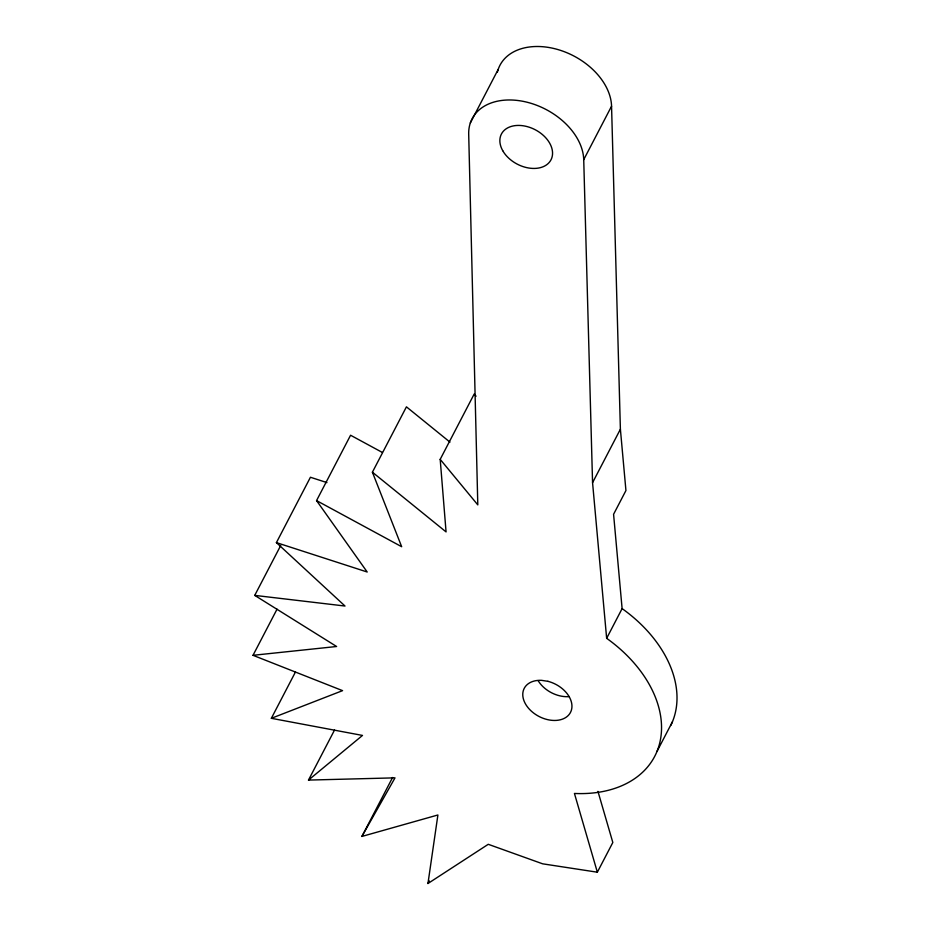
<?xml version="1.0" encoding="UTF-8"?>
<svg xmlns="http://www.w3.org/2000/svg" width="930" height="930" viewBox="0 0 930 930"><rect width="100%" height="100%" fill="white"/><g stroke="black" fill="none" stroke-linecap="round" stroke-linejoin="round"><path stroke-width="1.4" d="M597.944 791.372L612.823 842.487L597.351 872.201L542.643 863.819L488.262 844.301L427.963 883.5L437.902 814.982L361.91 836.43L392.6 777.48M470.336 122.934L498.166 69.459M280.767 545.41L254.739 595.386L345.007 606.035L276.408 542.62L310.434 477.253L326.942 482.6M276.408 542.62L367.199 572.008L316.549 500.596L350.575 435.24L382.335 452.445M295.368 672.169L271.351 718.309L342.566 690.641L253.018 655.313L277.035 609.173M316.549 500.596L401.667 546.712L372.407 472.196L406.433 406.84L449.957 442.122M597.351 872.201L574.438 793.453A121.063 84.095 27.5 0 0 660.207 740.873A121.063 84.095 27.5 0 0 606.651 638.317L592.561 482.682L583.726 159.669L611.556 106.194A60.996 42.373 27.5 0 0 558.465 49.72A60.996 42.373 27.5 0 0 497.399 72.133M372.407 472.196L446.063 531.902L440.192 459.35L474.219 393.983L476.055 396.203M361.91 836.43L395.006 777.852L308.493 780.084L334.509 730.096M592.561 482.682L620.391 429.218L611.556 106.194M427.963 883.5L429.3 880.942M606.651 638.317L622.112 608.604L613.579 514.29L625.937 490.54L620.391 429.218M656.964 751.487L672.437 721.785M308.493 780.084L362.491 735.432L271.351 718.309M253.018 655.313L336.602 646.501L254.739 595.386M440.192 459.35L477.799 504.874L468.697 134.199A60.996 42.373 27.5 0 1 524.973 101.73A60.996 42.373 27.5 0 1 583.726 159.669M622.112 608.604A121.063 84.095 27.5 0 1 670.739 725.528M569.23 696.593A26.075 18.112 27.5 0 1 538.168 680.702M547.909 681.318L541.527 680.342A26.075 18.112 27.5 0 0 528.17 707.823A26.075 18.112 27.5 0 0 569.416 714.135A26.075 18.112 27.5 0 0 547.909 681.318M502.712 150.648A27.935 19.402 27.5 0 0 548.282 163.424A27.935 19.402 27.5 0 0 527.624 126.724A27.935 19.402 27.5 0 0 502.712 150.648"/></g></svg>
